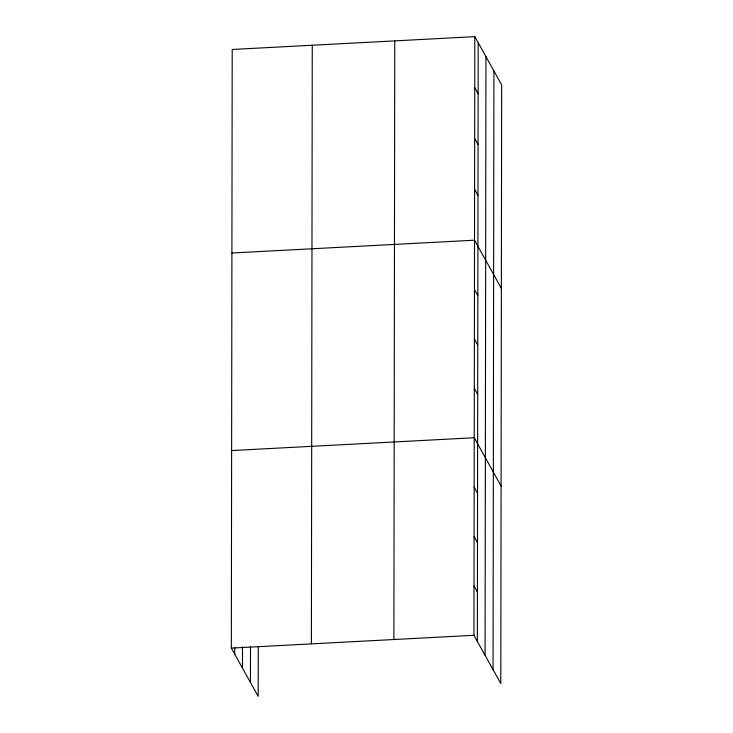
<?xml version="1.0" encoding="UTF-8"?>
<svg xmlns="http://www.w3.org/2000/svg" width="733" height="733" viewBox="0 0 733 733"><rect width="100%" height="100%" fill="white"/><g stroke="black" fill="none" stroke-linecap="round" stroke-linejoin="round"><path stroke-width="1.1" d="M258.254 646.964L258.181 696.35L231.335 648.109L232.205 49.468L474.819 36.65L501.665 84.891L500.795 683.532L473.949 635.291L474.819 36.65M234.734 654.212L234.743 647.477M242.476 668.12L242.504 646.79M250.448 682.441L250.503 646.524M311.397 643.876L312.267 45.235M393.887 639.524L394.757 40.883M477.339 641.393L478.209 42.752M485.081 655.302L485.952 56.661M493.052 669.623L493.923 70.982M231.912 253.004L474.517 240.186L501.372 288.426M231.619 450.557L474.233 437.738L501.079 485.979M231.335 648.109L473.949 635.291M474.737 87.539L478.136 93.641M474.663 138.418L478.063 144.52M474.59 189.306L477.989 195.409M474.443 289.572L477.843 295.683M474.379 338.967L477.769 345.069M474.306 388.353L477.705 394.455M474.159 487.124L477.559 493.236M474.086 536.519L477.485 542.622M474.013 585.905L477.412 592.007"/></g></svg>
